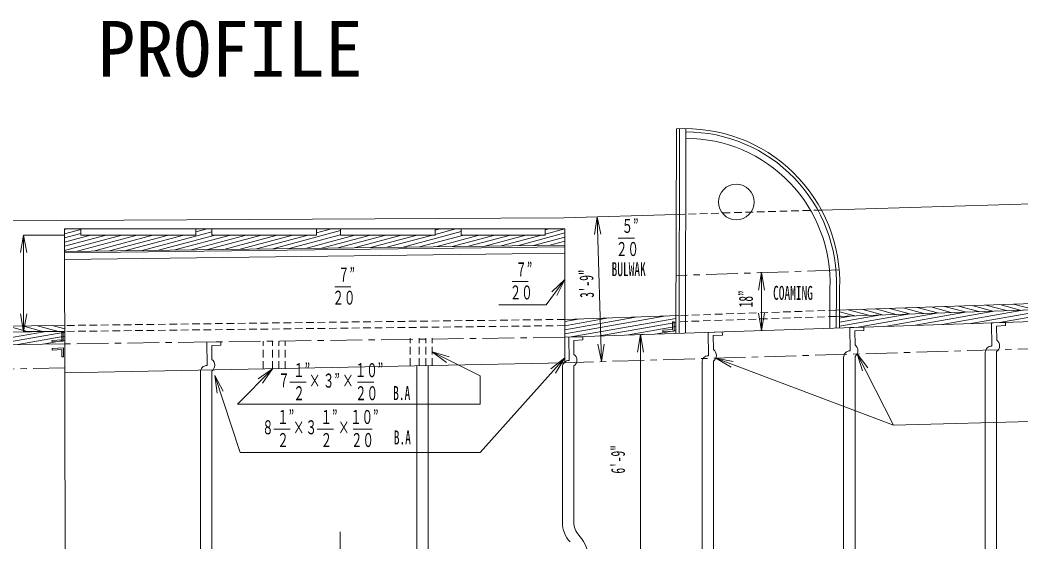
# Model space of a CAD drawing. Units: millimetres, scale not verified. Extents: x -28536 to 28536, y -20184 to 20184.
# Drawn here: x -176 to 7724, y 4624 to 8740 of the extents above; entities that cross this region are included whole.
import ezdxf
from ezdxf.enums import TextEntityAlignment as Align

# ---------------------------------------------------------------- set-up
doc = ezdxf.new("R2010")
doc.units = ezdxf.units.MM
doc.header["$LTSCALE"] = 50
doc.linetypes.add('CHAIN1', pattern=[8, 5, -1, 1, -1])
doc.linetypes.add('DASHED1', pattern=[1.8, 1.2, -0.6])
for name, color, linetype, lineweight in [('0-0_0', 3, 'Continuous', 18), ('0-1_芯', 4, 'CHAIN1', 18), ('0-2_寸法', 2, 'Continuous', 18)]:
    doc.layers.add(name, color=color, linetype=linetype, lineweight=lineweight)
doc.styles.add('ＭＳ ゴシック', font='')
doc.styles.get('ＭＳ ゴシック').set_extended_font_data('MS Gothic')

msp = doc.modelspace()

# ---------------------------------------------------------------- linework, layer by layer
at = {"layer": '0-0_0'}
for p, q in [((4999.9, 6267.83), (5003.64, 7881.7)), ((5025.31, 6268.69), (5029.04, 7882.96)), ((5076.11, 6270.42), (5079.84, 7883.91)), ((11127.2, 7391.62), (6149.01, 7242.02)), ((5002.08, 7207.55), (4115.92, 7180.92)), ((-4330.82, 7133.66), (4115.92, 7180.92)), ((176.24, 7093.82), (303.24, 7093.97)), ((176.24, 7093.82), (179.29, 4387.02)), ((176.25, 7088.23), (197.2, 7093.85)), ((176.28, 7055.37), (303.25, 7089.39)), ((176.32, 7022.51), (303.28, 7056.53)), ((176.36, 6989.65), (381.47, 7044.61)), ((176.39, 6956.79), (504.15, 7044.61)), ((176.43, 6923.93), (626.82, 7044.61)), ((274.13, 6917.24), (749.49, 7044.61)), ((303.24, 7093.97), (303.3, 7044.61)), ((303.24, 7093.97), (4122.82, 7093.97)), ((303.3, 7044.61), (1211.77, 7044.61)), ((402.83, 6918.85), (872.16, 7044.61)), ((531.53, 6920.47), (994.84, 7044.61)), ((660.23, 6922.08), (1117.51, 7044.61)), ((788.93, 6923.7), (1338.79, 7071.03)), ((917.62, 6925.31), (1362.85, 7044.61)), ((1046.32, 6926.93), (1485.53, 7044.61)), ((1175.02, 6928.54), (1608.2, 7044.61)), ((1211.77, 7093.97), (1211.77, 7044.61)), ((1211.77, 7069.87), (1301.71, 7093.97)), ((1303.72, 6930.16), (1730.87, 7044.61)), ((1338.77, 7093.97), (1338.82, 7044.61)), ((1338.82, 7044.61), (2164.27, 7044.61)), ((1432.42, 6931.77), (1853.54, 7044.61)), ((1561.11, 6933.39), (1976.22, 7044.61)), ((1689.81, 6935), (2098.89, 7044.61)), ((1818.51, 6936.61), (2353.04, 7079.84)), ((1947.21, 6938.23), (2353.08, 7046.98)), ((2075.91, 6939.84), (2466.91, 7044.61)), ((2164.27, 7093.97), (2164.27, 7044.61)), ((2164.27, 7062.13), (2283.09, 7093.97)), ((2204.61, 6941.46), (2589.58, 7044.61)), ((2333.3, 6943.07), (2712.25, 7044.61)), ((2353.03, 7093.97), (2353.08, 7044.61)), ((2353.08, 7044.61), (3101.26, 7044.61)), ((2462, 6944.69), (2834.92, 7044.61)), ((2590.7, 6946.3), (2957.6, 7044.61)), ((2719.4, 6947.92), (3080.27, 7044.61)), ((2848.1, 6949.53), (3306.27, 7072.3)), ((2976.8, 6951.15), (3325.61, 7044.61)), ((3101.26, 7093.97), (3101.26, 7044.61)), ((3101.26, 7083.11), (3141.8, 7093.97)), ((3101.26, 7050.24), (3264.47, 7093.97)), ((3105.49, 6952.76), (3448.29, 7044.61)), ((3234.19, 6954.37), (3570.96, 7044.61)), ((3306.25, 7093.97), (3306.31, 7044.61)), ((3306.31, 7044.61), (3967.7, 7044.61)), ((3362.89, 6955.99), (3693.63, 7044.61)), ((3491.59, 6957.6), (3816.31, 7044.61)), ((3620.29, 6959.22), (3938.98, 7044.61)), ((3748.98, 6960.83), (4122.86, 7061.01)), ((3967.7, 7093.97), (3967.7, 7044.61)), ((3967.7, 7085.18), (4000.5, 7093.97)), ((3967.7, 7052.31), (4122.82, 7093.87)), ((4122.82, 7093.97), (4122.88, 7044.61)), ((4122.88, 6037.61), (4122.88, 7092.53)), ((4123.83, 6965.54), (177.25, 6916.02)), ((4123.99, 6952.84), (177.41, 6903.33)), ((3877.68, 6962.45), (4122.88, 7028.15)), ((4006.38, 6964.06), (4122.88, 6995.28)), ((4124.63, 6902.04), (178.05, 6852.53)), ((6215.33, 6309.14), (6216.06, 6624.09)), ((6266.14, 6310.87), (6266.86, 6623.06)), ((6291.54, 6311.73), (6292.26, 6622.56)), ((8611.37, 6483.01), (6266.35, 6403.3)), ((8611.37, 6531.88), (6266.46, 6452.18)), ((7120.82, 6481.22), (7282.68, 6437.85)), ((7229.69, 6484.92), (7391.55, 6441.55)), ((7338.55, 6488.62), (7500.41, 6445.25)), ((7447.41, 6492.32), (7609.27, 6448.95)), ((7556.27, 6496.02), (7718.13, 6452.65)), ((7665.14, 6499.72), (7827, 6456.35)), ((11063.95, 6473.95), (4122.88, 6238.02)), ((5025.63, 6410), (4122.88, 6379.31)), ((4122.88, 6265.36), (4923.46, 6406.53)), ((4122.88, 6297.6), (4696.95, 6398.83)), ((6291.57, 6325.36), (6845.16, 6422.98)), ((6291.65, 6357.62), (6618.65, 6415.28)), ((6291.72, 6389.87), (6392.15, 6407.58)), ((6291.76, 6407.53), (6302.92, 6404.54)), ((6291.84, 6440.38), (6411.78, 6408.24)), ((6358.79, 6455.31), (6520.65, 6411.94)), ((6422.33, 6316.18), (7071.66, 6430.67)), ((6467.65, 6459.01), (6629.51, 6415.64)), ((6576.51, 6462.72), (6738.37, 6419.35)), ((6648.83, 6323.88), (7298.17, 6438.37)), ((6685.37, 6466.42), (6847.23, 6423.05)), ((6794.24, 6470.12), (6956.1, 6426.75)), ((6875.34, 6331.58), (7524.67, 6446.07)), ((6903.1, 6473.82), (7064.96, 6430.45)), ((7011.96, 6477.52), (7173.82, 6434.15)), ((7101.84, 6339.28), (7751.18, 6453.77)), ((7328.35, 6346.98), (7977.69, 6461.47)), ((7554.86, 6354.68), (8204.19, 6469.17)), ((177.06, 6331.46), (-2298.35, 6301.44)), ((-273.6, 6326), (-106.47, 6281.21)), ((-156.24, 6327.42), (11.09, 6282.58)), ((-38.88, 6328.84), (128.66, 6283.95)), ((78.48, 6330.27), (177.09, 6303.84)), ((4122.88, 6329.84), (4470.45, 6391.13)), ((4122.88, 6362.08), (4243.94, 6383.43)), ((4157.37, 6239.2), (5000.18, 6387.81)), ((4383.78, 6246.89), (5000.11, 6355.56)), ((4610.28, 6254.59), (5000.03, 6323.31)), ((4986.85, 6287.51), (4986.6, 6360.32)), ((7493.36, 6168.96), (7491.18, 6352.07)), ((177.11, 6284.52), (-3007.54, 6247.45)), ((-586.94, 6176.41), (15.49, 6282.63)), ((-389.45, 6178.99), (177.12, 6278.89)), ((-191.96, 6181.57), (177.16, 6246.66)), ((152.89, 6279.64), (165.59, 6279.68)), ((153.1, 6219.52), (152.89, 6279.64)), ((165.84, 6206.86), (165.59, 6279.68)), ((4836.79, 6262.28), (4999.96, 6291.06)), ((4897.42, 6294.88), (4974.1, 6300.16)), ((4897.47, 6282.18), (4897.42, 6294.88)), ((4897.47, 6282.18), (4986.85, 6287.51)), ((5258.08, 6093.37), (5255.9, 6276.49)), ((6375.68, 6131.19), (6373.5, 6314.3)), ((177.22, 6186.4), (-2288.71, 6154.15)), ((5.53, 6184.16), (177.19, 6214.43)), ((76.42, 6214.24), (153.1, 6219.52)), ((76.47, 6201.54), (76.42, 6214.24)), ((76.47, 6201.54), (165.84, 6206.86)), ((1299.71, 6015.66), (1297.53, 6198.78)), ((4157.25, 6056.01), (4155.07, 6239.13)), ((76.64, 6150.74), (166.02, 6156.06)), ((76.64, 6150.74), (76.68, 6138.04)), ((76.68, 6138.04), (153.36, 6143.32)), ((153.36, 6143.32), (153.57, 6083.2)), ((153.57, 6083.2), (166.27, 6083.25)), ((166.02, 6156.06), (166.27, 6083.25)), ((6323.97, 6083.29), (6323.94, 4282.82)), ((6413.68, 6087.84), (6413.63, 4284.84)), ((7441.57, 6118.21), (7441.57, 4310.86)), ((7531.28, 6125.56), (7531.28, 4313.38)), ((4122.88, 6037.61), (177.49, 5958.43)), ((2955.28, 6014.18), (2955.28, 4474.61)), ((3044.99, 6015.98), (3044.99, 4476.39)), ((4105.54, 6008.11), (4105.54, 4778.17)), ((4195.25, 6012.67), (4195.25, 4778.17)), ((5206.37, 6045.48), (5206.34, 4260.82)), ((5296.08, 6050.03), (5296.02, 4262.36)), ((1248, 5962.07), (1248, 4440.72)), ((1337.71, 5972.32), (1337.71, 4442.5))]:
    msp.add_line(p, q, dxfattribs=at)
at = {"layer": '0-0_0', "color": 1, "linetype": 'DASHED1'}
for p, q in [((6149.01, 7242.02), (5002.08, 7207.55)), ((6263.96, 6403.22), (5025.52, 6361.12)), ((6266.46, 6452.18), (5025.63, 6410)), ((4122.88, 6379.31), (177.06, 6331.46)), ((4122.88, 6330.44), (177.11, 6284.52)), ((1743, 5989.85), (1743, 6206.89)), ((1815.56, 5989.85), (1815.56, 6207.84)), ((1867.06, 5989.85), (1867.06, 6208.51)), ((1916.59, 5989.85), (1916.59, 6209.16)), ((2902.52, 6013.12), (2902.52, 6230.16)), ((2975.09, 6013.12), (2975.09, 6231.11)), ((3026.58, 6013.12), (3026.58, 6231.78)), ((3076.11, 6013.12), (3076.11, 6232.43))]:
    msp.add_line(p, q, dxfattribs=at)
at = {"layer": '0-0_0'}
for points in [[(4974.1, 6300.16), (4973.9, 6360.28), (4986.6, 6360.32)], [(7531.82, 6216.3), (7530.29, 6326.99), (7601.93, 6330.86), (7601.23, 6356.25), (7491.18, 6352.07)], [(4195.71, 6103.36), (4194.19, 6214.04), (4265.84, 6217.46), (4265.14, 6242.85), (4155.07, 6239.13)], [(5296.54, 6140.72), (5295.01, 6251.4), (5366.66, 6254.88), (5365.96, 6280.27), (5255.9, 6276.49)], [(6414.14, 6178.53), (6412.61, 6289.22), (6484.26, 6292.87), (6483.56, 6318.26), (6373.5, 6314.3)], [(1338.17, 6063.01), (1336.64, 6173.69), (1408.29, 6177.11), (1407.59, 6202.51), (1297.53, 6198.78)]]:
    msp.add_lwpolyline(points, dxfattribs=at)
msp.add_circle((5476.66, 7305.54), 140.57, dxfattribs=at)
for centre, radius, start, end in [((5077.03, 6667.84), 1216.07, 357.86612, 93.45997), ((5077.03, 6667.84), 1190.67, 357.84489, 89.86742), ((5077.03, 6667.84), 1139.87, 357.8003, 89.86742), ((6381.39, 6133.35), 55.8, 305.36042, 54.06346), ((7492.32, 6118.22), 50.75, 88.82781, 180.0025), ((7499.07, 6171.12), 55.8, 305.26015, 54.06346), ((4162.96, 6058.18), 55.8, 305.8957, 54.06346), ((5257.04, 6042.63), 50.75, 88.82781, 183.21501), ((5263.79, 6095.54), 55.8, 305.36037, 54.06346), ((6374.64, 6080.44), 50.75, 88.82781, 183.21501), ((1298.67, 5964.92), 50.75, 88.82781, 183.21502), ((1305.42, 6017.83), 55.8, 305.36065, 54.06346), ((4156.21, 6005.27), 50.75, 88.82781, 183.21501), ((4321.04, 4772.77), 215.56, 178.56387, 223.62349), ((4347.65, 4778.17), 152.4, 180, 221.81452), ((4031.2, 4485.25), 278.84, 300.85899, 43.32069)]:
    msp.add_arc(centre, radius, start, end, dxfattribs=at)
at = {"layer": '0-1_芯'}
for p, q in [((6288.88, 6769.11), (5000.96, 6725.33)), ((11146.46, 6248.82), (4122.88, 6037.61)), ((4122.88, 6238.02), (177.22, 6186.4)), ((177.44, 5998.58), (-2401.66, 5935.19))]:
    msp.add_line(p, q, dxfattribs=at)
at = {"layer": '0-2_寸法'}
for p, q in [((4378.53, 7188.81), (4358.37, 7050.27)), ((-147.26, 7044.61), (-171.57, 6906.74)), ((176.3, 7044.61), (-147.26, 7044.61)), ((-147.26, 7044.61), (-147.26, 6284.52)), ((-147.26, 7044.61), (-122.95, 6906.74)), ((4545.49, 7020.81), (4673.73, 7020.81)), ((5675.5, 6748.03), (5651.19, 6610.16)), ((5675.5, 6748.03), (5699.81, 6610.16)), ((2307.76, 6636.91), (2436, 6636.91)), ((3707.23, 6678.07), (3835.47, 6678.07)), ((4123.42, 6693.02), (4021.56, 6596.98)), ((3601.89, 6494.7), (3975.68, 6494.7)), ((-147.26, 6284.52), (-171.57, 6422.39)), ((-147.26, 6284.52), (-122.95, 6422.39)), ((5675.5, 6291.1), (5699.81, 6428.97)), ((177.11, 6284.52), (-147.26, 6284.52)), ((4721.03, 6259.05), (4696.72, 6121.18)), ((4721.03, 6259.05), (4745.34, 6121.18)), ((4412.88, 6046.33), (4384.44, 6183.41)), ((4412.88, 6046.33), (4433.04, 6184.87)), ((3076.32, 6122.77), (3210.61, 6083.17)), ((3076.32, 6122.77), (3188.96, 6039.63)), ((6718.61, 5545.15), (6431.24, 6108.27)), ((6431.24, 6108.27), (6515.56, 5996.52)), ((6431.24, 6108.27), (6472.25, 5974.42)), ((3455.3, 5330.16), (4123.09, 6075.91)), ((4123.11, 6075.9), (4013.51, 5988.79)), ((4123.11, 6075.9), (4049.91, 5956.56)), ((6718.61, 5545.15), (5315.04, 6073.46)), ((5315.04, 6073.46), (5452.64, 6047.65)), ((5315.04, 6073.46), (5435.51, 6002.14)), ((1361.35, 5937.28), (1380.73, 5798.63)), ((1540.57, 5712.03), (1817.12, 5990.41)), ((1817.12, 5990.41), (1702.7, 5909.73)), ((1817.12, 5990.41), (1737.2, 5875.47)), ((1953.75, 5883.49), (2081.99, 5883.49)), ((2486.93, 5883.49), (2615.17, 5883.49)), ((6718.61, 5545.15), (15978.29, 5802.05)), ((1827.48, 5514.36), (1955.72, 5514.36)), ((2169.62, 5514.36), (2297.86, 5514.36)), ((2454.4, 5514.36), (2603.75, 5514.36)), ((2350.78, 3980.82), (2350.78, 4704.64))]:
    msp.add_line(p, q, dxfattribs=at)
for points in [[(4412.88, 6046.33), (4378.53, 7188.81), (4406.97, 7051.73)], [(5669.07, 6748.03), (5675.5, 6748.03), (5675.5, 6291.1)], [(3975.68, 6494.7), (4123.42, 6693.02), (4060.55, 6567.93)], [(5684.61, 6291.1), (5675.5, 6291.1), (5651.19, 6428.97)], [(4741.6, 6259.05), (4721.03, 6259.05), (4721.03, 4165.34)], [(1540.57, 5712.03), (3454.34, 5712.03), (3454.34, 5934.86), (3076.32, 6122.77)], [(3455.3, 5330.16), (1561.93, 5330.16), (1361.35, 5937.28), (1426.98, 5813.62)]]:
    msp.add_lwpolyline(points, dxfattribs=at)

# ---------------------------------------------------------------- texts
at = {"layer": '0-2_寸法', "style": 'ＭＳ ゴシック'}
msp.add_text('PROFILE', height=439.9, dxfattribs=at).set_placement((435.43, 8161.44), align=Align.BOTTOM_LEFT)
at = {"layer": '0-2_寸法', "style": 'ＭＳ ゴシック', "width": 0.6}
for s, p in [('５”', (4572.07, 7028.28)), ('２０', (4527.89, 6846.48)), ('７”', (2334.34, 6644.37)), ('７”', (3733.81, 6685.53)), ('BULWAK', (4492.78, 6687.75)), ('２０', (3689.64, 6503.73)), ('COAMING', (5767.25, 6500.62)), ('２０', (2290.16, 6462.57)), ('１”', (1980.33, 5890.96)), ('１０”', (2466.77, 5890.96)), ('７', (1861.21, 5809.54)), ('×', (2104.92, 5808.08)), ('３”', (2214.75, 5808.29)), ('×', (2367.13, 5808.29)), ('２', (1981.14, 5709.16)), ('２０', (2469.34, 5709.16)), ('B.A', (2768.93, 5710.3)), ('１”', (1854.06, 5521.83)), ('１”', (2196.19, 5521.83)), ('１０”', (2429.62, 5521.83)), ('８', (1734.94, 5440.41)), ('×', (1978.65, 5438.95)), ('３', (2077.07, 5440.41)), ('×', (2334.6, 5439.16)), ('２', (1854.87, 5340.03)), ('２', (2197.01, 5340.03)), ('２０', (2436.81, 5340.03)), ('B.A', (2773.81, 5360.21))]:
    msp.add_text(s, height=110, dxfattribs=at).set_placement(p, align=Align.BOTTOM_LEFT)
for s, rotation, p in [('3\'-9"', 91.722, (4386.21, 6552.15)), ('18”', 90, (5640.2, 6474.58)), ('6\'-9"', 90, (4630.97, 5163.45))]:
    msp.add_text(s, height=110, rotation=rotation, dxfattribs=at).set_placement(p, align=Align.BOTTOM_LEFT)

doc.saveas('drawing.dxf')
